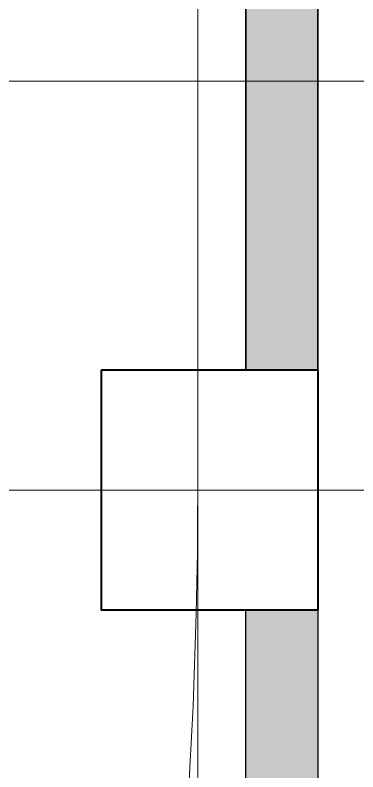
# Model space of a CAD drawing. Header units: millimetres. Extents: x 4739419 to 5837985, y 2291271 to 3446271.
# Drawn here: x 4906752 to 4908179, y 2463519 to 2466666 of the extents above; entities that cross this region are included whole.
import ezdxf

# ---------------------------------------------------------------- set-up
doc = ezdxf.new("R2010")
doc.units = ezdxf.units.MM
doc.layers.get('0').update_dxf_attribs({"color": 255})
doc.layers.add('XR-평면도$0$!!파라펫', color=9, linetype='Continuous')
for name, color, linetype, lineweight in [('XR-평면도$0$A-CNTL', 9, 'Continuous', 15), ('XR-평면도$0$A-CONC-LIN1', 9, 'Continuous', 40), ('XR-평면도$0$A-ELEV-LIN2', 9, 'Continuous', 25)]:
    doc.layers.add(name, color=color, linetype=linetype, lineweight=lineweight)

# ---------------------------------------------------------------- blocks, each defined once
blk = doc.blocks.new('XR-평면도$0$RAMP_내려감(기준층) (220802)')
at = {"layer": 'XR-평면도$0$A-CNTL', "ltscale": 300}
for points in [[(20700, 40700), (20700, -40700)], [(-25700, -15000), (25700, -15000)]]:
    blk.add_lwpolyline(points, dxfattribs=at)
blk.add_lwpolyline([(-20700, 15000), (-20700, -15000, 0.414214), (0, -35700, 0.414214), (20700, -15000), (20700, 15000, 0.414214), (0, 35700, 0.414214)], format="xyb", close=True, dxfattribs=at)
at = {"layer": 'XR-평면도$0$A-CONC-LIN1'}
blk.add_lwpolyline([(20300, -14500), (21200, -14500), (21200, -15500), (20300, -15500)], close=True, dxfattribs=at)
at = {"layer": 'XR-평면도$0$A-ELEV-LIN2'}
for points in [[(20900, 5500), (20900, 14500), (21200, 14500), (21199.8, -36200.1)], [(20900, -14500), (20900, -5500)], [(20900, -25150), (20900, -15500)]]:
    blk.add_lwpolyline(points, dxfattribs=at)
blk = doc.blocks.new('XR-평면도$0$중심선(210216)')
at = {"layer": 'XR-평면도$0$A-CNTL', "ltscale": 300}
blk.add_lwpolyline([(-10000, 130000), (186000, 130000)], dxfattribs=at)
blk = doc.blocks.new('XR-평면도$0$3층진출파라펫')
at = {"layer": 'XR-평면도$0$!!파라펫'}
h = blk.add_hatch(color=9, dxfattribs=at)
h.dxf.hatch_style = 1
h.paths.add_polyline_path([(561002.8, 1185371.7), (561302.8, 1185371.7), (561302.8, 1176371.7), (561002.8, 1176371.7)])
h = blk.add_hatch(color=9, dxfattribs=at)
h.dxf.hatch_style = 1
h.paths.add_polyline_path([(561002.8, 1165721.7), (561302.8, 1165721.7), (561302.8, 1175371.7), (561002.8, 1175371.7)])
for points in [[(561302.8, 1185371.7), (561002.8, 1185371.7), (561002.8, 1176371.7), (561302.8, 1176371.7)], [(561302.8, 1165721.7), (561002.8, 1165721.7), (561002.8, 1175371.7), (561302.8, 1175371.7)]]:
    blk.add_lwpolyline(points, close=True, dxfattribs=at)

msp = doc.modelspace()

# ---------------------------------------------------------------- block references
for name, p in [('XR-평면도$0$RAMP_내려감(기준층) (220802)', (4886811.8, 2479691.2)), ('XR-평면도$0$3층진출파라펫', (4346709, 1288819.5)), ('XR-평면도$0$3층진출파라펫', (4346709, 1288819.5)), ('XR-평면도$0$3층진출파라펫', (4346709, 1288819.5))]:
    msp.add_blockref(name, p)
at = {"layer": 'XR-평면도$0$A-CNTL'}
msp.add_blockref('XR-평면도$0$중심선(210216)', (4866111.8, 2336391.2), dxfattribs=at)

doc.saveas('drawing.dxf')
